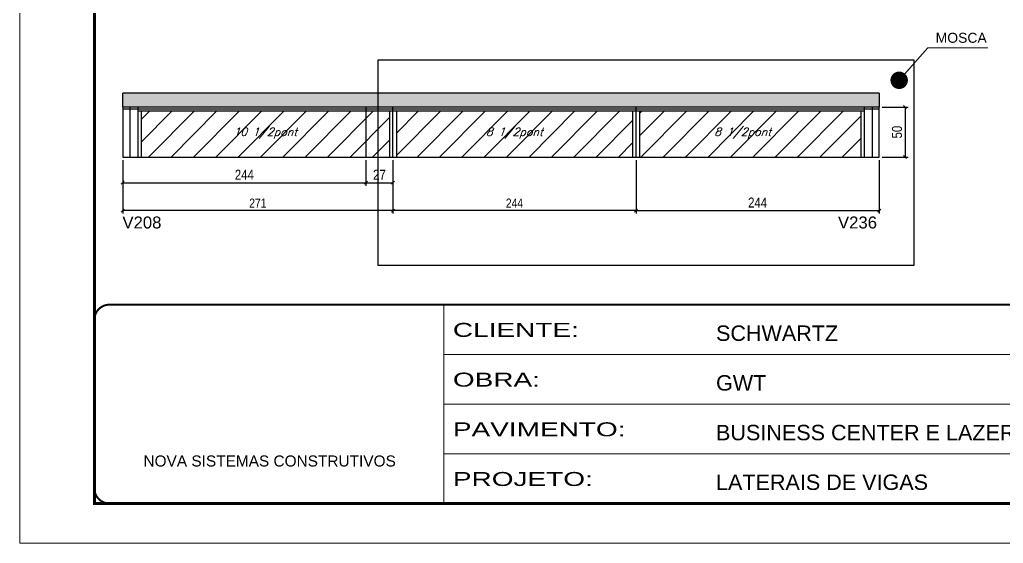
# Model space of a CAD drawing. Extents: x 2603 to 22413, y 1253 to 30260.
# Drawn here: x 4188 to 5175, y 15036 to 15561 of the extents above; entities that cross this region are included whole.
import ezdxf

# ---------------------------------------------------------------- set-up
doc = ezdxf.new("R2010")
doc.units = 0
doc.linetypes.add('CONTINUO', pattern=[0])
doc.linetypes.add('DASHED', pattern=[0.75, 0.5, -0.25])
for name, color, linetype in [('5', 5, 'Continuous'), ('COTA', 241, 'Continuous'), ('Painéis', 200, 'Continuous'), ('SARR_2.2x7', 40, 'Continuous'), ('SARR_3.5x7', 81, 'Continuous'), ('texto', 7, 'Continuous')]:
    doc.layers.add(name, color=color, linetype=linetype)
for name, color, linetype, lineweight in [('CARIMBO', 255, 'Continuous', 9), ('Folhas', 255, 'Continuous', 9), ('Hachura', 251, 'Continuous', 9), ('SARRAFO DE PRESSAO', 251, 'DASHED', 9)]:
    doc.layers.add(name, color=color, linetype=linetype, lineweight=lineweight)
doc.styles.add('ARIAL', font='arial.ttf')
doc.styles.add('COTA TECNICA', font='techl___.ttf', dxfattribs={"height": 10})
doc.styles.add('COTA TECNICA-50', font='techl___.ttf', dxfattribs={"height": 9})
doc.styles.add('Romans', font='romans.shx')
doc.styles.get("Standard").update_dxf_attribs({"font": 'arial.ttf'})
doc.styles.add('Tecnologia', font='')
doc.styles.get('Tecnologia').set_extended_font_data('Forgotten Futurist')
doc.dimstyles.new('3x', dxfattribs={"dimtxt": 10, "dimasz": 5, "dimexe": 7, "dimexo": 5, "dimgap": 4, "dimtad": 1, "dimdec": 4, "dimlfac": 0.333333, "dimdsep": 46, "dimtxsty": 'Standard', "dimblk": 'DOT', "dimcen": 0.09, "dimclrd": 1, "dimclre": 1, "dimclrt": 2, "dimadec": 0, "dimazin": 2, "dimtfac": 1, "dimtdec": 4, "dimtmove": 0, "dimatfit": 3, "dimldrblk": 'DOT', "dimfxl": 1, "dimtolj": 1, "dimtzin": 0, "dimlwd": 9, "dimlwe": 9, "dimarcsym": 0})
doc.dimstyles.new('COTA PAINEL-50', dxfattribs={"dimtxt": 9, "dimasz": 3, "dimexe": 3, "dimexo": 3, "dimgap": 3, "dimtad": 1, "dimdec": 1, "dimzin": 12, "dimdsep": 46, "dimtxsty": 'COTA TECNICA-50', "dimblk1": 'OBLIQUE', "dimblk2": 'OBLIQUE', "dimsah": 1, "dimcen": 0.9, "dimclrd": 4, "dimclre": 4, "dimclrt": 240, "dimadec": 1, "dimazin": 3, "dimtfac": 1, "dimtdec": 1, "dimtmove": 0, "dimatfit": 3, "dimfxl": 1, "dimtolj": 1, "dimtzin": 12, "dimarcsym": 0})
doc.dimstyles.new('PAINEL', dxfattribs={"dimtxt": 10, "dimasz": 3, "dimexe": 3, "dimexo": 3, "dimgap": 3, "dimtad": 1, "dimdec": 1, "dimzin": 12, "dimdsep": 46, "dimtxsty": 'COTA TECNICA', "dimblk1": 'OBLIQUE', "dimblk2": 'OBLIQUE', "dimsah": 1, "dimcen": 0.9, "dimclrd": 4, "dimclre": 4, "dimclrt": 240, "dimadec": 1, "dimazin": 3, "dimtfac": 1, "dimtdec": 1, "dimtmove": 0, "dimatfit": 3, "dimfxl": 1, "dimtolj": 1, "dimtzin": 12, "dimarcsym": 0})

# ---------------------------------------------------------------- blocks, each defined once
blk = doc.blocks.new('9999999999')
at = {"color": 30, "linetype": 'CONTINUO'}
for p, q in [((98564.56, 34230.21), (98564.56, 34429.45)), ((98564.56, 34379.64), (99583.98, 34379.64)), ((98564.56, 34329.83), (99487.98, 34329.83)), ((98564.56, 34280.02), (99487.98, 34280.02))]:
    blk.add_line(p, q, dxfattribs=at)
at = {"color": 30, "linetype": 'CONTINUO', "const_width": 2}
blk.add_lwpolyline([(99583.98, 34230.21), (99583.98, 34414.45, 0.414214), (99568.98, 34429.45), (98228.98, 34429.45, 0.414214), (98213.98, 34414.45), (98213.98, 34245.21, 0.414214), (98228.98, 34230.21), (99583.98, 34230.21)], format="xyb", dxfattribs=at)
at = {"layer": 'Folhas'}
blk.add_lwpolyline([(98138.98, 34190.21), (99623.98, 34190.21), (99623.98, 35240.21), (98138.98, 35240.21)], close=True, dxfattribs=at)
at = {"layer": 'Folhas', "color": 30, "const_width": 3}
blk.add_lwpolyline([(98213.98, 34230.21), (99583.98, 34230.21), (99583.98, 35200.21), (98213.98, 35200.21)], close=True, dxfattribs=at)
at = {"color": 7, "linetype": 'Continuous', "ltscale": 5, "style": 'ARIAL'}
for s, height, p in [('SCHWARTZ', 15.483, (98837.68, 34393.13)), ('GWT', 15.483, (98837.68, 34343.32)), ('BUSINESS CENTER E LAZER - PROJEÇÃO', 15.4829, (98837.68, 34293.51)), ('NOVA SISTEMAS CONSTRUTIVOS', 11.0592, (98263.19, 34267.21)), ('LATERAIS DE VIGAS', 15.4829, (98837.68, 34243.7))]:
    blk.add_text(s, height=height, dxfattribs=at).set_placement(p)
at = {"layer": 'Folhas', "color": 7, "style": 'Tecnologia', "width": 1.5}
for s, p in [('CLIENTE:', (98573.65, 34397.17)), ('OBRA:', (98573.65, 34347.31)), ('PAVIMENTO:', (98573.65, 34297.5)), ('PROJETO:', (98573.65, 34247.69))]:
    blk.add_text(s, height=14, dxfattribs=at).set_placement(p)
blk = doc.blocks.new('_Oblique')
at = {"color": 0, "linetype": 'ByBlock', "lineweight": -2}
blk.add_line((-0.5, -0.5), (0.5, 0.5), dxfattribs=at)
blk = doc.blocks.new('*D349')
at = {"layer": 'COTA', "color": 4, "linetype": 'ByBlock', "lineweight": -2, "transparency": 16777216}
for p, q in [((4562.43, 15420.59), (4562.43, 15366.84)), ((4806.43, 15420.59), (4806.43, 15366.84)), ((4806.43, 15369.84), (4562.43, 15369.84))]:
    blk.add_line(p, q, dxfattribs=at)
at = {"layer": 'Defpoints', "color": 0, "linetype": 'ByBlock', "transparency": 16777216}
for p in [(4562.43, 15423.59), (4806.43, 15423.59), (4562.43, 15369.84)]:
    blk.add_point(p, dxfattribs=at)
at = {"layer": 'COTA', "color": 4, "linetype": 'ByBlock', "lineweight": -2, "transparency": 16777216, "xscale": 3, "yscale": 3, "zscale": 3, "rotation": 180}
blk.add_blockref('_Oblique', (4562.43, 15369.84), dxfattribs=at)
at = {"layer": 'COTA', "color": 4, "linetype": 'ByBlock', "lineweight": -2, "transparency": 16777216, "xscale": 3, "yscale": 3, "zscale": 3}
blk.add_blockref('_Oblique', (4806.43, 15369.84), dxfattribs=at)
at = {"layer": 'COTA', "color": 240, "linetype": 'ByBlock', "transparency": 16777216, "insert": (4684.43, 15377.4), "char_height": 9, "attachment_point": 5, "style": 'COTA TECNICA-50'}
blk.add_mtext('\\A1;244', dxfattribs=at)
blk = doc.blocks.new('*D1906')
at = {"layer": 'COTA', "color": 4, "linetype": 'ByBlock', "lineweight": -2, "transparency": 16777216}
for p, q in [((4291.43, 15420.59), (4291.43, 15366.84)), ((4562.43, 15420.59), (4562.43, 15366.84)), ((4562.43, 15369.84), (4291.43, 15369.84))]:
    blk.add_line(p, q, dxfattribs=at)
at = {"layer": 'Defpoints', "color": 0, "linetype": 'ByBlock', "transparency": 16777216}
for p in [(4291.43, 15423.59), (4562.43, 15423.59), (4291.43, 15369.84)]:
    blk.add_point(p, dxfattribs=at)
at = {"layer": 'COTA', "color": 4, "linetype": 'ByBlock', "lineweight": -2, "transparency": 16777216, "xscale": 3, "yscale": 3, "zscale": 3, "rotation": 180}
blk.add_blockref('_Oblique', (4291.43, 15369.84), dxfattribs=at)
at = {"layer": 'COTA', "color": 4, "linetype": 'ByBlock', "lineweight": -2, "transparency": 16777216, "xscale": 3, "yscale": 3, "zscale": 3}
blk.add_blockref('_Oblique', (4562.43, 15369.84), dxfattribs=at)
at = {"layer": 'COTA', "color": 240, "linetype": 'ByBlock', "transparency": 16777216, "insert": (4426.93, 15377.4), "char_height": 9, "attachment_point": 5, "style": 'COTA TECNICA-50'}
blk.add_mtext('\\A1;271', dxfattribs=at)
blk = doc.blocks.new('*D1907')
at = {"layer": 'COTA', "color": 4, "linetype": 'ByBlock', "lineweight": -2, "transparency": 16777216}
for p, q in [((4806.43, 15420.59), (4806.43, 15366.84)), ((5050.43, 15420.59), (5050.43, 15366.84)), ((4806.43, 15369.84), (5050.43, 15369.84))]:
    blk.add_line(p, q, dxfattribs=at)
at = {"layer": 'Defpoints', "color": 0, "linetype": 'ByBlock', "transparency": 16777216}
for p in [(4806.43, 15423.59), (5050.43, 15423.59), (5050.43, 15369.84)]:
    blk.add_point(p, dxfattribs=at)
at = {"layer": 'COTA', "color": 4, "linetype": 'ByBlock', "lineweight": -2, "transparency": 16777216, "xscale": 3, "yscale": 3, "zscale": 3, "rotation": 180}
blk.add_blockref('_Oblique', (4806.43, 15369.84), dxfattribs=at)
at = {"layer": 'COTA', "color": 4, "linetype": 'ByBlock', "lineweight": -2, "transparency": 16777216, "xscale": 3, "yscale": 3, "zscale": 3}
blk.add_blockref('_Oblique', (5050.43, 15369.84), dxfattribs=at)
at = {"layer": 'COTA', "color": 240, "linetype": 'ByBlock', "transparency": 16777216, "insert": (4928.43, 15377.91), "char_height": 10, "attachment_point": 5, "style": 'COTA TECNICA'}
blk.add_mtext('\\A1;244', dxfattribs=at)
blk = doc.blocks.new('*D1908')
at = {"layer": 'COTA', "color": 4, "linetype": 'ByBlock', "lineweight": -2, "transparency": 16777216}
for p, q in [((4291.43, 15420.59), (4291.43, 15394.74)), ((4535.43, 15420.59), (4535.43, 15394.74)), ((4291.43, 15397.74), (4535.43, 15397.74))]:
    blk.add_line(p, q, dxfattribs=at)
at = {"layer": 'Defpoints', "color": 0, "linetype": 'ByBlock', "transparency": 16777216}
for p in [(4291.43, 15423.59), (4535.43, 15423.59), (4535.43, 15397.74)]:
    blk.add_point(p, dxfattribs=at)
at = {"layer": 'COTA', "color": 4, "linetype": 'ByBlock', "lineweight": -2, "transparency": 16777216, "xscale": 3, "yscale": 3, "zscale": 3, "rotation": 180}
blk.add_blockref('_Oblique', (4291.43, 15397.74), dxfattribs=at)
at = {"layer": 'COTA', "color": 4, "linetype": 'ByBlock', "lineweight": -2, "transparency": 16777216, "xscale": 3, "yscale": 3, "zscale": 3}
blk.add_blockref('_Oblique', (4535.43, 15397.74), dxfattribs=at)
at = {"layer": 'COTA', "color": 240, "linetype": 'ByBlock', "transparency": 16777216, "insert": (4413.43, 15405.81), "char_height": 10, "attachment_point": 5, "style": 'COTA TECNICA'}
blk.add_mtext('\\A1;244', dxfattribs=at)
blk = doc.blocks.new('*D1909')
at = {"layer": 'COTA', "color": 4, "linetype": 'ByBlock', "lineweight": -2, "transparency": 16777216}
for p, q in [((4535.43, 15420.59), (4535.43, 15394.74)), ((4562.43, 15420.59), (4562.43, 15394.74)), ((4535.43, 15397.74), (4562.43, 15397.74))]:
    blk.add_line(p, q, dxfattribs=at)
at = {"layer": 'Defpoints', "color": 0, "linetype": 'ByBlock', "transparency": 16777216}
for p in [(4535.43, 15423.59), (4562.43, 15423.59), (4562.43, 15397.74)]:
    blk.add_point(p, dxfattribs=at)
at = {"layer": 'COTA', "color": 4, "linetype": 'ByBlock', "lineweight": -2, "transparency": 16777216, "xscale": 3, "yscale": 3, "zscale": 3, "rotation": 180}
blk.add_blockref('_Oblique', (4535.43, 15397.74), dxfattribs=at)
at = {"layer": 'COTA', "color": 4, "linetype": 'ByBlock', "lineweight": -2, "transparency": 16777216, "xscale": 3, "yscale": 3, "zscale": 3}
blk.add_blockref('_Oblique', (4562.43, 15397.74), dxfattribs=at)
at = {"layer": 'COTA', "color": 240, "linetype": 'ByBlock', "transparency": 16777216, "insert": (4548.93, 15405.81), "char_height": 10, "attachment_point": 5, "style": 'COTA TECNICA'}
blk.add_mtext('\\A1;27', dxfattribs=at)
blk = doc.blocks.new('_Dot')
at = {"color": 0, "linetype": 'ByBlock', "lineweight": -2}
blk.add_line((-0.5, 0), (-1, 0), dxfattribs=at)
at = {"color": 0, "linetype": 'ByBlock', "const_width": 0.5}
blk.add_lwpolyline([(-0.25, 0, 1), (0.25, 0, 1)], format="xyb", close=True, dxfattribs=at)
blk = doc.blocks.new('*D3308')
at = {"layer": 'COTA', "color": 4, "lineweight": -2, "transparency": 16777216}
for p, q in [((5053.43, 15473.59), (5079.39, 15473.59)), ((5076.39, 15473.59), (5076.39, 15423.59)), ((5053.43, 15423.59), (5079.39, 15423.59))]:
    blk.add_line(p, q, dxfattribs=at)
at = {"layer": 'Defpoints', "color": 0, "transparency": 16777216}
for p in [(5050.43, 15473.59), (5050.43, 15423.59), (5076.39, 15423.59)]:
    blk.add_point(p, dxfattribs=at)
at = {"layer": 'COTA', "color": 4, "lineweight": -2, "transparency": 16777216, "xscale": 3, "yscale": 3, "zscale": 3}
for p, rotation in [((5076.39, 15473.59), 90), ((5076.39, 15423.59), 270)]:
    blk.add_blockref('_Oblique', p, dxfattribs=dict(at, rotation=rotation))
at = {"layer": 'COTA', "color": 240, "transparency": 16777216, "insert": (5068.28, 15448.59), "char_height": 10, "attachment_point": 5, "rotation": 90, "style": 'COTA TECNICA'}
blk.add_mtext('\\A1;50', dxfattribs=at)

msp = doc.modelspace()

# ---------------------------------------------------------------- hatches: boundary and pattern name
at = {"layer": 'COTA', "linetype": 'ByBlock'}
h = msp.add_hatch(dxfattribs=at)
h.set_pattern_fill('AR-CONC', color=256, scale=0.03)
h.set_pattern_definition([(50, (-126418.0314, -5371.0305), (5.46554007, -0.47817257), [0.5715, -6.2865]), (355, (-126418.0314, -5371.0305), (-1.05730264, 5.73170536), [0.4572, -5.02921753]), (100.4514447, (-126417.576, -5371.0704), (4.40823741, 5.25353256), [0.48570026, -5.34270734]), (46.1842, (-126418.0314, -5369.5065), (8.13237123, -1.26126984), [0.85725, -9.42975]), (96.6355576, (-126417.354, -5369.612), (7.122124, 7.42278374), [0.7285507, -8.01406824]), (351.184151, (-126418.031, -5369.5065), (7.122124, 7.42278374), [0.685799, -7.54379196]), (21, (-126417.2694, -5369.8875), (4.54843174, -3.06795595), [0.5715, -6.2865]), (326, (-126417.2694, -5369.8875), (1.85406085, 5.52563898), [0.4572, -5.0292]), (71.451445, (-126416.8904, -5370.143), (6.40249258, 2.45768307), [0.48570026, -5.34269813]), (37.5, (-126418.0314, -5371.0305), (0.092658098, 2.536651166), [0, -4.96824, 0, -5.1054, 0, -5.04825]), (7.5, (-126418.0314, -5371.0305), (2.004589875, 3.005417245), [0, -2.91084, 0, -4.85394, 0, -1.92405]), (327.5, (-126419.7307, -5371.0305), (4.067717855, -0.17186232), [0, -1.905, 0, -5.9436, 0, -7.8867]), (317.5, (-126420.4927, -5371.0305), (4.44387544, 0.76279473), [0, -2.4765, 0, -3.94716, 0, -5.6007])])
h.paths.add_polyline_path([(4291.43, 15487.59), (4291.43, 15473.59), (5050.43, 15473.59), (5050.43, 15487.59)])
at = {"layer": 'Hachura', "linetype": 'ByBlock'}
h = msp.add_hatch(dxfattribs=at)
h.set_pattern_fill('ANSI31', color=256, scale=5)
h.set_pattern_definition([(45, (-126418.031, -5371.03), (-11.2253202, 11.2253202), [])])
h.paths.add_polyline_path([(4309.93, 15469.39), (4309.93, 15423.59), (4535.43, 15423.59), (4535.43, 15469.39)])
h.paths.add_polyline_path([(4802.93, 15423.59), (4802.93, 15469.39), (4565.93, 15469.39), (4565.93, 15423.59)])
h.paths.add_polyline_path([(4535.43, 15423.59), (4558.93, 15423.59), (4558.93, 15469.39), (4535.43, 15469.39)])
h.paths.add_polyline_path([(4809.93, 15469.39), (4809.93, 15423.59), (5031.93, 15423.59), (5031.93, 15469.39)])

# ---------------------------------------------------------------- linework, layer by layer
at = {"layer": 'COTA', "linetype": 'ByBlock'}
for p, q in [((5050.43, 15487.59), (4291.43, 15487.59)), ((4291.43, 15473.59), (4291.43, 15487.59)), ((5050.43, 15487.59), (5050.43, 15473.59))]:
    msp.add_line(p, q, dxfattribs=at)
at = {"layer": 'COTA'}
msp.add_lwpolyline([(4547.72, 15521.09), (5085.17, 15521.09), (5085.17, 15314.65), (4547.72, 15314.65)], close=True, dxfattribs=at)
at = {"layer": 'Painéis', "linetype": 'Continuous'}
for p, q in [((5050.43, 15473.59), (4291.43, 15473.59)), ((4291.43, 15473.59), (4291.43, 15423.59)), ((5050.43, 15471.59), (4291.43, 15471.59)), ((4535.43, 15473.59), (4535.43, 15423.59)), ((4562.43, 15423.59), (4562.43, 15473.59)), ((4806.43, 15423.59), (4806.43, 15473.59)), ((5050.43, 15423.59), (5050.43, 15473.59)), ((4291.43, 15423.59), (5050.43, 15423.59))]:
    msp.add_line(p, q, dxfattribs=at)
at = {"layer": 'SARR_2.2x7', "linetype": 'Continuous'}
for p, q in [((4298.43, 15473.59), (4298.43, 15423.59)), ((4562.43, 15469.39), (4306.43, 15469.39)), ((4806.43, 15469.39), (4562.43, 15469.39)), ((5035.43, 15469.39), (4806.43, 15469.39)), ((5043.43, 15473.59), (5043.43, 15423.59))]:
    msp.add_line(p, q, dxfattribs=at)
at = {"layer": 'SARR_3.5x7'}
for p, q in [((4306.43, 15473.59), (4306.43, 15423.59)), ((4309.93, 15469.39), (4309.93, 15423.59)), ((4558.93, 15469.39), (4558.93, 15423.59)), ((4565.93, 15469.39), (4565.93, 15423.59)), ((4802.93, 15469.39), (4802.93, 15423.59)), ((4809.93, 15469.39), (4809.93, 15423.59)), ((5031.93, 15469.39), (5031.93, 15423.59)), ((5035.43, 15473.59), (5035.43, 15423.59))]:
    msp.add_line(p, q, dxfattribs=at)

# ---------------------------------------------------------------- block references
at = {"layer": 'SARRAFO DE PRESSAO', "color": 6, "linetype": 'ByBlock'}
msp.add_blockref('9999999999', (-93951.01, -19153.93), dxfattribs=at)

# ---------------------------------------------------------------- texts
at = {"layer": '5', "linetype": 'Continuous'}
for s, p in [('V208', (4291.06, 15351.94)), ('V236', (5009.05, 15351.94))]:
    msp.add_text(s, height=12, rotation=359.99996, dxfattribs=at).set_placement(p)
at = {"layer": 'CARIMBO', "style": 'ARIAL'}
msp.add_text('MOSCA', height=10, dxfattribs=at).set_placement((5107.08, 15538.11))
at = {"layer": 'texto', "color": 2, "char_height": 8, "attachment_point": 5, "style": 'Romans'}
for s, insert in [('{\\Q19;\\C256;10 1/2pont}', (4434.43, 15447.59)), ('{\\Q19;\\C256;8 1/2pont}', (4684.43, 15447.59)), ('{\\Q19;\\C256;8 1/2pont}', (4913.43, 15447.59))]:
    msp.add_mtext(s, dxfattribs=dict(at, insert=insert))

# ---------------------------------------------------------------- dimensions: what is measured, and where the dimension line sits
at = {"layer": 'COTA'}
dim = msp.add_linear_dim(base=(5076.39, 15423.59), p1=(5050.43, 15473.59), p2=(5050.43, 15423.59), angle=90, dimstyle='PAINEL', dxfattribs=at)
dim.commit()
dim.dimension.update_dxf_attribs({"geometry": '*D3308', "text_midpoint": (5068.28, 15448.59)})
at = {"layer": 'COTA', "linetype": 'ByBlock'}
dim = msp.add_linear_dim(base=(4291.43, 15369.84), p1=(4562.43, 15423.59), p2=(4291.43, 15423.59), angle=180, dimstyle='COTA PAINEL-50', override={"dimarcsym": 1}, dxfattribs=at)
dim.commit()
dim.dimension.update_dxf_attribs({"geometry": '*D1906', "text_midpoint": (4426.93, 15377.4)})
for base, p1, p2, picture, middle in [((4535.43, 15397.74), (4291.43, 15423.59), (4535.43, 15423.59), '*D1908', (4413.43, 15405.81)), ((5050.43, 15369.84), (4806.43, 15423.59), (5050.43, 15423.59), '*D1907', (4928.43, 15377.91))]:
    dim = msp.add_linear_dim(base=base, p1=p1, p2=p2, dimstyle='PAINEL', dxfattribs=at)
    dim.commit()
    dim.dimension.update_dxf_attribs({"geometry": picture, "text_midpoint": middle})
for base, p1, dimstyle, override, picture, middle in [((4562.43, 15397.74), (4535.43, 15423.59), 'PAINEL', {"dimtmove": 1}, '*D1909', (4548.93, 15405.81)), ((4562.43, 15369.84), (4806.43, 15423.59), 'COTA PAINEL-50', {"dimarcsym": 1}, '*D349', (4684.43, 15377.4))]:
    dim = msp.add_linear_dim(base=base, p1=p1, p2=(4562.43, 15423.59), dimstyle=dimstyle, override=override, dxfattribs=at)
    dim.commit()
    dim.dimension.update_dxf_attribs({"geometry": picture, "text_midpoint": middle})

# ---------------------------------------------------------------- leaders
at = {"layer": 'Hachura'}
msp.add_leader([(5070.44, 15500.51), (5099.29, 15533.11), (5159.36, 15533.11)], dimstyle='3x', override={"dimasz": 17.5, "dimgap": 4, "dimtad": 0}, dxfattribs=at)

doc.saveas('drawing.dxf')
